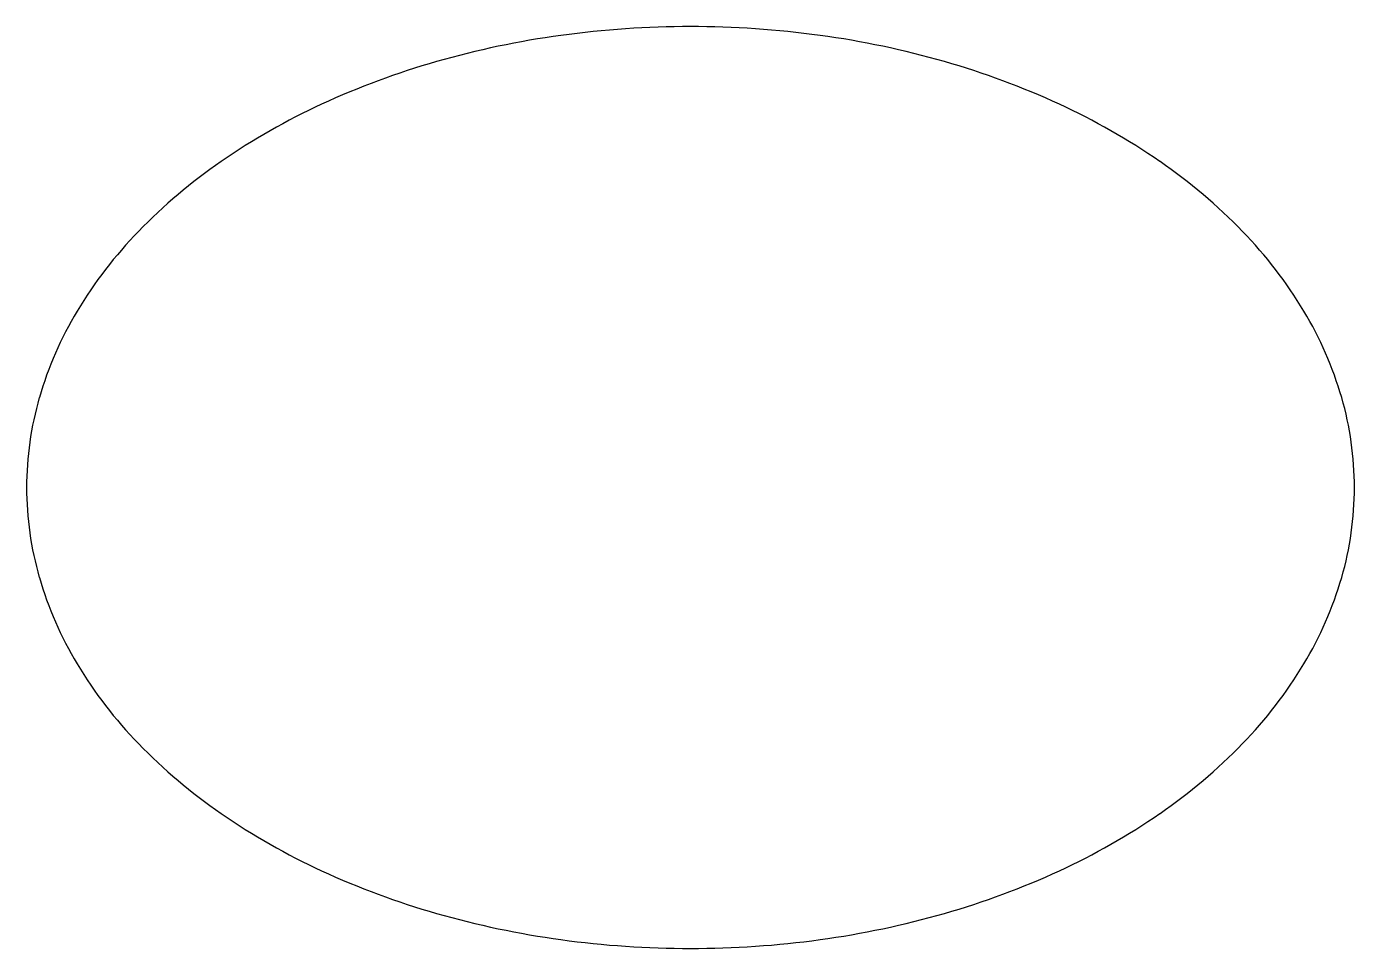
# Model space of a CAD drawing. Header units: millimetres. Extents: x 22565 to 38821, y 15578 to 26720.
# Drawn here: x 33085.685 to 33089.741, y 21858.071 to 21860.888 of the extents above; entities that cross this region are included whole.
import ezdxf

# ---------------------------------------------------------------- set-up
doc = ezdxf.new("R2010")
doc.units = ezdxf.units.MM

# ---------------------------------------------------------------- blocks, each defined once
blk = doc.blocks.new('A$C02A11870')
for centre, radius, start, end in [((521.4632, 179.2163), 2.7245, 97.8043, 105.9874), ((521.4879, 179.0513), 2.8913, 89.9804, 97.8451), ((521.4899, 179.0513), 2.8913, 82.1549, 90.0196), ((521.5146, 179.2163), 2.7245, 74.0126, 82.1957), ((521.379, 179.5035), 2.4252, 105.9423, 114.7864), ((521.5988, 179.5035), 2.4252, 65.2136, 74.0577), ((521.2211, 179.841), 2.0526, 114.7365, 124.6225), ((521.7567, 179.841), 2.0526, 55.3775, 65.2635), ((521.0049, 180.1518), 1.674, 124.5741, 135.9006), ((521.973, 180.1518), 1.674, 44.0994, 55.4259), ((520.7708, 180.3777), 1.3487, 135.8742, 148.9552), ((522.207, 180.3777), 1.3487, 31.0448, 44.1258), ((520.5725, 180.4978), 1.1168, 148.9878, 163.819), ((522.4053, 180.4978), 1.1168, 16.181, 31.0122), ((520.4589, 180.5329), 0.998, 163.936, 179.9195), ((522.5189, 180.5329), 0.998, 0.0805, 16.064), ((520.4589, 180.5357), 0.998, 180.0805, 196.064), ((522.5189, 180.5357), 0.998, 343.936, 359.9195), ((520.5725, 180.5708), 1.1168, 196.181, 211.0122), ((522.4053, 180.5708), 1.1168, 328.9878, 343.819), ((520.7708, 180.6909), 1.3487, 211.0448, 224.1258), ((522.207, 180.6909), 1.3487, 315.8742, 328.9552), ((521.0049, 180.9168), 1.674, 224.0994, 235.4259), ((521.973, 180.9168), 1.674, 304.5741, 315.9006), ((521.2211, 181.2276), 2.0526, 235.3775, 245.2635), ((521.7567, 181.2276), 2.0526, 294.7365, 304.6225), ((521.379, 181.5651), 2.4252, 245.2136, 254.0577), ((521.5988, 181.5651), 2.4252, 285.9423, 294.7864), ((521.4632, 181.8523), 2.7245, 254.0126, 262.1957), ((521.5146, 181.8523), 2.7245, 277.8043, 285.9874), ((521.4879, 182.0173), 2.8913, 262.1549, 270.0196), ((521.4899, 182.0173), 2.8913, 269.9804, 277.8451)]:
    blk.add_arc(centre, radius, start, end)

msp = doc.modelspace()

# ---------------------------------------------------------------- block references
msp.add_blockref('A$C02A11870', (32566.2238, 21678.9454))

doc.saveas('drawing.dxf')
